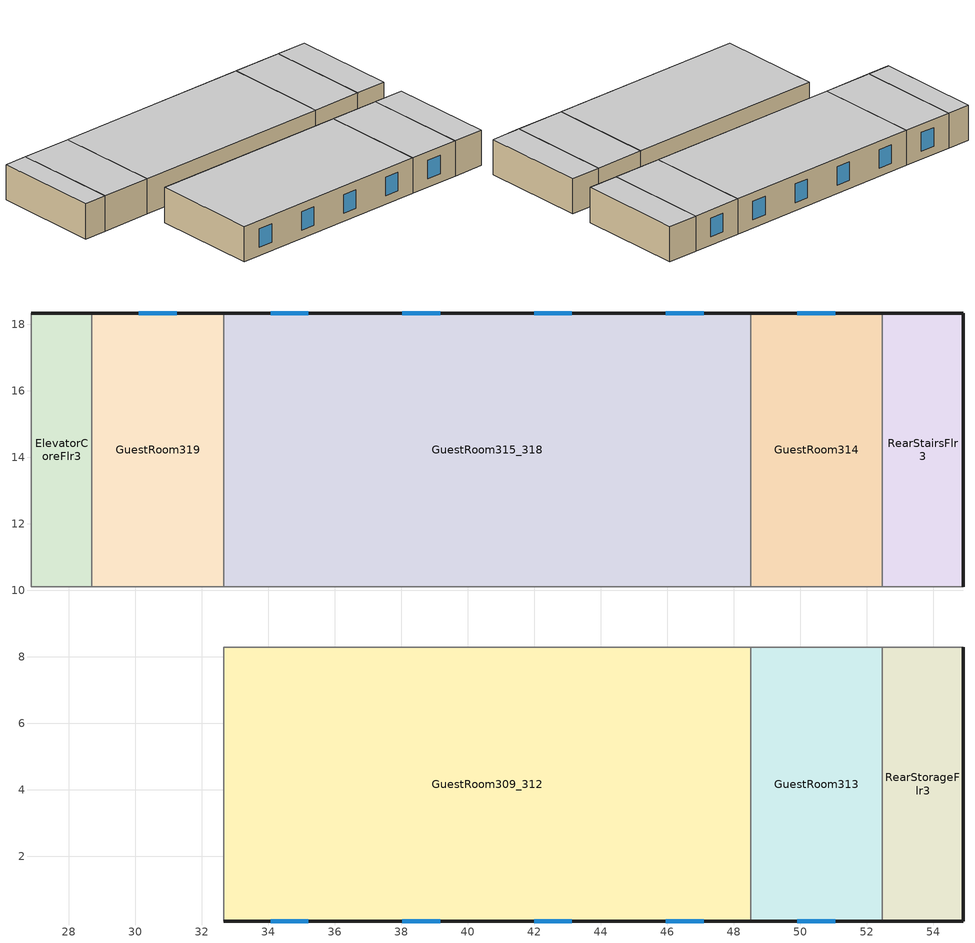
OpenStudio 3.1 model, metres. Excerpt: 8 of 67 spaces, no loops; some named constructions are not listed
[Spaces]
RearStairsFlr3
 floor to RearStairsFlr2 (NACM_Interior Floor): 54.91,18.34 54.91,10.11 52.47,10.11 52.47,18.34 z6.1
 wall outside (Base_CZ12-NonresMetalFrameWallU055): 54.91,10.11 54.91,18.34 52.47,18.34 z6.1:8.84
 wall to CorridorFlr3: 52.47,10.11 54.91,10.11 z6.1:8.84
 wall to GuestRoom314: 52.47,18.34 52.47,10.11 z6.1:8.84
 ceiling to RearStairsFlr4: 54.91,10.11 54.91,18.34 52.47,18.34 52.47,10.11 z8.84
GuestRoom309_312
 floor to GuestRoom209_212 (NACM_Interior Floor): 48.51,8.28 48.51,0.05 32.66,0.05 32.66,8.28 z6.1
 wall outside (Base_CZ12-ResMetalFrameWallU069): 32.66,0.05 48.51,0.05 z6.1:8.84
 wall to CorridorFlr3: 48.51,8.28 32.66,8.28 z6.1:8.84
 wall to GuestRoom306_308: 32.66,8.28 32.66,0.05 z6.1:8.84
 wall to GuestRoom313 (NACM_Interior Wall): 48.51,0.05 48.51,8.28 z6.1:8.84
 window (Base_AllCZ_FixedWinU36_Res): 34.07,0.05 35.21,0.05 / 38.04,0.05 39.18,0.05 / 42,0.05 43.14,0.05 / 45.96,0.05 47.1,0.05 z6.75:8.19
 ceiling to GuestRoom409_412: 48.51,0.05 48.51,8.28 32.66,8.28 32.66,0.05 z8.84
GuestRoom313
 floor to GuestRoom213 (NACM_Interior Floor): 52.47,8.28 52.47,0.05 48.51,0.05 48.51,8.28 z6.1
 wall outside (Base_CZ12-ResMetalFrameWallU069): 48.51,0.05 52.47,0.05 z6.1:8.84
 wall to CorridorFlr3: 52.47,8.28 48.51,8.28 z6.1:8.84
 wall to RearStorageFlr3 (NACM_Interior Wall): 52.47,0.05 52.47,8.28 z6.1:8.84
 window (Base_AllCZ_FixedWinU36_Res): 49.92,0.05 51.06,0.05 z6.75:8.19
 ceiling to GuestRoom413: 52.47,0.05 52.47,8.28 48.51,8.28 48.51,0.05 z8.84
RearStorageFlr3
 floor to RearStorageFlr2 (NACM_Interior Floor): 54.91,8.28 54.91,0.05 52.47,0.05 52.47,8.28 z6.1
 wall outside (Base_CZ12-NonresMetalFrameWallU055): 52.47,0.05 54.91,0.05 54.91,8.28 z6.1:8.84
 wall to CorridorFlr3: 54.91,8.28 52.47,8.28 z6.1:8.84
 ceiling to RearStorageFlr4: 54.91,0.05 54.91,8.28 52.47,8.28 52.47,0.05 z8.84
GuestRoom314
 floor to GuestRoom214 (NACM_Interior Floor): 52.47,18.34 52.47,10.11 48.51,10.11 48.51,18.34 z6.1
 wall outside (Base_CZ12-ResMetalFrameWallU069): 52.47,18.34 48.51,18.34 z6.1:8.84
 wall to CorridorFlr3: 48.51,10.11 52.47,10.11 z6.1:8.84
 wall to GuestRoom315_318 (NACM_Interior Wall): 48.51,18.34 48.51,10.11 z6.1:8.84
 window (Base_AllCZ_FixedWinU36_Res): 51.06,18.34 49.92,18.34 z6.75:8.19
 ceiling to GuestRoom414: 52.47,10.11 52.47,18.34 48.51,18.34 48.51,10.11 z8.84
GuestRoom315_318
 floor to GuestRoom215_218 (NACM_Interior Floor): 48.51,18.34 48.51,10.11 32.66,10.11 32.66,18.34 z6.1
 wall outside (Base_CZ12-ResMetalFrameWallU069): 48.51,18.34 32.66,18.34 z6.1:8.84
 wall to CorridorFlr3: 32.66,10.11 48.51,10.11 z6.1:8.84
 wall to GuestRoom319 (NACM_Interior Wall): 32.66,18.34 32.66,10.11 z6.1:8.84
 window (Base_AllCZ_FixedWinU36_Res): 47.1,18.34 45.96,18.34 / 43.14,18.34 42,18.34 / 39.18,18.34 38.04,18.34 / 35.21,18.34 34.07,18.34 z6.75:8.19
 ceiling to GuestRoom415_418: 48.51,10.11 48.51,18.34 32.66,18.34 32.66,10.11 z8.84
GuestRoom319
 floor to GuestRoom219 (NACM_Interior Floor): 32.66,18.34 32.66,10.11 28.7,10.11 28.7,18.34 z6.1
 wall outside (Base_CZ12-ResMetalFrameWallU069): 32.66,18.34 28.7,18.34 z6.1:8.84
 wall to CorridorFlr3: 28.7,10.11 32.66,10.11 z6.1:8.84
 wall to ElevatorCoreFlr3: 28.7,18.34 28.7,10.11 z6.1:8.84
 window (Base_AllCZ_FixedWinU36_Res): 31.25,18.34 30.11,18.34 z6.75:8.19
 ceiling to GuestRoom419: 32.66,10.11 32.66,18.34 28.7,18.34 28.7,10.11 z8.84
ElevatorCoreFlr3
 floor to ElevatorCoreFlr2 (NACM_Dropped Ceiling): 28.7,18.34 28.7,10.11 26.87,10.11 26.87,18.34 z6.1
 wall outside (Base_CZ12-NonresMetalFrameWallU055): 28.7,18.34 26.87,18.34 z6.1:8.84
 wall to CorridorFlr3: 26.87,18.34 26.87,10.11 28.7,10.11 z6.1:8.84
 ceiling to ElevatorCoreFlr4: 28.7,10.11 28.7,18.34 26.87,18.34 26.87,10.11 z8.84
[Schedule:Day]
GuestRoom219-RecptSch-da12; GuestRoom220_223-RecptSch-da12; GuestRoom224-RecptSch-da12; GuestRoom301-RecptSch-da12; GuestRoom302_305-RecptSch-da12; GuestRoom306_308-RecptSch-da12; GuestRoom309_312-RecptSch-da12; GuestRoom313-RecptSch-da12; GuestRoom314-RecptSch-da12; GuestRoom315_318-RecptSch-da12; GuestRoom319-RecptSch-da12; GuestRoom320_323-RecptSch-da12; GuestRoom324-RecptSch-da12; GuestRoom401-RecptSch-da12: 1, 0, 0.032084, 2, 0, 0.0292381, 3, 0, 0.0275189, 4, 0, 0.0273879, 5, 0, 0.0260526, 6, 0, 0.0279956, 7, 0, 0.0312037, 8, 0, 0.0338373, 9, 0, 0.0327075, 10, 0, 0.0322197, 11, 0, 0.0326593, 12, 0, 0.0320141, 13, 0, 0.0318441, 14, 0, 0.0328498, 15, 0, 0.0344155, 16, 0, 0.0361832, 17, 0, 0.0401524, 18, 0, 0.0446112, 19, 0, 0.0477817, 20, 0, 0.0497696, 21, 0, 0.0516488, 22, 0, 0.0514937, 23, 0, 0.0463369, 24, 0, 0.0393341
GuestRoom219-RecptSch-da13; GuestRoom220_223-RecptSch-da13; GuestRoom224-RecptSch-da13; GuestRoom301-RecptSch-da13; GuestRoom302_305-RecptSch-da13; GuestRoom306_308-RecptSch-da13; GuestRoom309_312-RecptSch-da13; GuestRoom313-RecptSch-da13; GuestRoom314-RecptSch-da13; GuestRoom315_318-RecptSch-da13; GuestRoom319-RecptSch-da13; GuestRoom320_323-RecptSch-da13; GuestRoom324-RecptSch-da13; GuestRoom401-RecptSch-da13: 1, 0, 0.0319928, 2, 0, 0.028824, 3, 0, 0.0276183, 4, 0, 0.0274183, 5, 0, 0.0261742, 6, 0, 0.0281172, 7, 0, 0.0319488, 8, 0, 0.0346636, 9, 0, 0.0329392, 10, 0, 0.031461, 11, 0, 0.0317006, 12, 0, 0.0317006, 13, 0, 0.0319751, 14, 0, 0.0326579, 15, 0, 0.0336703, 16, 0, 0.0344699, 17, 0, 0.0385406, 18, 0, 0.0439668, 19, 0, 0.0478823, 20, 0, 0.050606, 21, 0, 0.0529296, 22, 0, 0.0528759, 23, 0, 0.0470949, 24, 0, 0.0401019
GuestRoom219-RecptSch-da14; GuestRoom220_223-RecptSch-da14; GuestRoom224-RecptSch-da14; GuestRoom301-RecptSch-da14; GuestRoom302_305-RecptSch-da14; GuestRoom306_308-RecptSch-da14; GuestRoom309_312-RecptSch-da14; GuestRoom313-RecptSch-da14; GuestRoom314-RecptSch-da14; GuestRoom315_318-RecptSch-da14; GuestRoom319-RecptSch-da14; GuestRoom320_323-RecptSch-da14; GuestRoom324-RecptSch-da14; GuestRoom401-RecptSch-da14: 1, 0, 0.0334193, 2, 0, 0.0305088, 3, 0, 0.0287027, 4, 0, 0.0285919, 5, 0, 0.0271687, 6, 0, 0.0291794, 7, 0, 0.032445, 8, 0, 0.0352129, 9, 0, 0.0340751, 10, 0, 0.033572, 11, 0, 0.0340793, 12, 0, 0.0334219, 13, 0, 0.0332266, 14, 0, 0.0342999, 15, 0, 0.0358878, 16, 0, 0.0376778, 17, 0, 0.0417945, 18, 0, 0.0463887, 19, 0, 0.0496289, 20, 0, 0.0516613, 21, 0, 0.0535829, 22, 0, 0.05345, 23, 0, 0.0481054, 24, 0, 0.0408732
GuestRoom219-RecptSch-da15; GuestRoom220_223-RecptSch-da15; GuestRoom224-RecptSch-da15; GuestRoom301-RecptSch-da15; GuestRoom302_305-RecptSch-da15; GuestRoom306_308-RecptSch-da15; GuestRoom309_312-RecptSch-da15; GuestRoom313-RecptSch-da15; GuestRoom314-RecptSch-da15; GuestRoom315_318-RecptSch-da15; GuestRoom319-RecptSch-da15; GuestRoom320_323-RecptSch-da15; GuestRoom324-RecptSch-da15; GuestRoom401-RecptSch-da15: 1, 0, 0.0333077, 2, 0, 0.0300744, 3, 0, 0.0288142, 4, 0, 0.028592, 5, 0, 0.0272903, 6, 0, 0.0292909, 7, 0, 0.0332345, 8, 0, 0.0360918, 9, 0, 0.0342965, 10, 0, 0.0328031, 11, 0, 0.0330881, 12, 0, 0.0330881, 13, 0, 0.0333373, 14, 0, 0.0340777, 15, 0, 0.0351104, 16, 0, 0.0359201, 17, 0, 0.0401281, 18, 0, 0.045722, 19, 0, 0.0497396, 20, 0, 0.0525502, 21, 0, 0.0549062, 22, 0, 0.0548748, 23, 0, 0.0488837, 24, 0, 0.0417341
GuestRoom219-RecptSch-da16; GuestRoom220_223-RecptSch-da16; GuestRoom224-RecptSch-da16; GuestRoom301-RecptSch-da16; GuestRoom302_305-RecptSch-da16; GuestRoom306_308-RecptSch-da16; GuestRoom309_312-RecptSch-da16; GuestRoom313-RecptSch-da16; GuestRoom314-RecptSch-da16; GuestRoom315_318-RecptSch-da16; GuestRoom319-RecptSch-da16; GuestRoom320_323-RecptSch-da16; GuestRoom324-RecptSch-da16; GuestRoom401-RecptSch-da16: 1, 0, 0.034732, 2, 0, 0.0316842, 3, 0, 0.0298205, 4, 0, 0.0297097, 5, 0, 0.0282966, 6, 0, 0.0304123, 7, 0, 0.0339082, 8, 0, 0.0366762, 9, 0, 0.0353778, 10, 0, 0.0347041, 11, 0, 0.0351215, 12, 0, 0.0344641, 13, 0, 0.0343264, 14, 0, 0.0353321, 15, 0, 0.0370574, 16, 0, 0.0389624, 17, 0, 0.043264, 18, 0, 0.0481461, 19, 0, 0.0515691, 20, 0, 0.0537388, 21, 0, 0.0557756, 22, 0, 0.0555498, 23, 0, 0.0499628, 24, 0, 0.0424204
GuestRoom219-RecptSch-da17; GuestRoom220_223-RecptSch-da17; GuestRoom224-RecptSch-da17; GuestRoom301-RecptSch-da17; GuestRoom302_305-RecptSch-da17; GuestRoom306_308-RecptSch-da17; GuestRoom309_312-RecptSch-da17; GuestRoom313-RecptSch-da17; GuestRoom314-RecptSch-da17; GuestRoom315_318-RecptSch-da17; GuestRoom319-RecptSch-da17; GuestRoom320_323-RecptSch-da17; GuestRoom324-RecptSch-da17; GuestRoom401-RecptSch-da17: 1, 0, 0.0346205, 2, 0, 0.0312276, 3, 0, 0.0299421, 4, 0, 0.0297198, 5, 0, 0.0284182, 6, 0, 0.0305339, 7, 0, 0.0346756, 8, 0, 0.0375551, 9, 0, 0.0355891, 10, 0, 0.0339029, 11, 0, 0.0341303, 12, 0, 0.0341303, 13, 0, 0.0344371, 14, 0, 0.0351199, 15, 0, 0.0362678, 16, 0, 0.0371825, 17, 0, 0.0415855, 18, 0, 0.0474572, 19, 0, 0.0516697, 20, 0, 0.0546177, 21, 0, 0.0571212, 22, 0, 0.0569968, 23, 0, 0.0507632, 24, 0, 0.0432915
GuestRoom219-RecptSch-da18; GuestRoom220_223-RecptSch-da18; GuestRoom224-RecptSch-da18; GuestRoom301-RecptSch-da18; GuestRoom302_305-RecptSch-da18; GuestRoom306_308-RecptSch-da18; GuestRoom309_312-RecptSch-da18; GuestRoom313-RecptSch-da18; GuestRoom314-RecptSch-da18; GuestRoom315_318-RecptSch-da18; GuestRoom319-RecptSch-da18; GuestRoom320_323-RecptSch-da18; GuestRoom324-RecptSch-da18; GuestRoom401-RecptSch-da18: 1, 0, 0.0366367, 2, 0, 0.0334838, 3, 0, 0.0315947, 4, 0, 0.031484, 5, 0, 0.0299557, 6, 0, 0.0323017, 7, 0, 0.0361431, 8, 0, 0.0389839, 9, 0, 0.0372723, 10, 0, 0.0362685, 11, 0, 0.0367556, 12, 0, 0.0360881, 13, 0, 0.0358928, 14, 0, 0.0369461, 15, 0, 0.0387865, 16, 0, 0.0408067, 17, 0, 0.045479, 18, 0, 0.0508793, 19, 0, 0.0546002, 20, 0, 0.0568851, 21, 0, 0.059037, 22, 0, 0.0586961, 23, 0, 0.0526685, 24, 0, 0.0447432
GuestRoom219-RecptSch-da19; GuestRoom220_223-RecptSch-da19; GuestRoom224-RecptSch-da19; GuestRoom301-RecptSch-da19; GuestRoom302_305-RecptSch-da19; GuestRoom306_308-RecptSch-da19; GuestRoom309_312-RecptSch-da19; GuestRoom313-RecptSch-da19; GuestRoom314-RecptSch-da19; GuestRoom315_318-RecptSch-da19; GuestRoom319-RecptSch-da19; GuestRoom320_323-RecptSch-da19; GuestRoom324-RecptSch-da19; GuestRoom401-RecptSch-da19: 1, 0, 0.0365251, 2, 0, 0.0330594, 3, 0, 0.0317163, 4, 0, 0.0314941, 5, 0, 0.0300874, 6, 0, 0.0324233, 7, 0, 0.0369004, 8, 0, 0.039885, 9, 0, 0.0374736, 10, 0, 0.0354895, 11, 0, 0.0357544, 12, 0, 0.0357544, 13, 0, 0.0360035, 14, 0, 0.036744, 15, 0, 0.038007, 16, 0, 0.0390268, 17, 0, 0.0438328, 18, 0, 0.0502126, 19, 0, 0.0546907, 20, 0, 0.0577539, 21, 0, 0.0603725, 22, 0, 0.0601208, 23, 0, 0.0534468, 24, 0, 0.0456143
GuestRoom219-RecptSch-da20; GuestRoom220_223-RecptSch-da20; GuestRoom224-RecptSch-da20; GuestRoom301-RecptSch-da20; GuestRoom302_305-RecptSch-da20; GuestRoom306_308-RecptSch-da20; GuestRoom309_312-RecptSch-da20; GuestRoom313-RecptSch-da20; GuestRoom314-RecptSch-da20; GuestRoom315_318-RecptSch-da20; GuestRoom319-RecptSch-da20; GuestRoom320_323-RecptSch-da20; GuestRoom324-RecptSch-da20; GuestRoom401-RecptSch-da20: 1, 0, 0.0388912, 2, 0, 0.0356908, 3, 0, 0.0337342, 4, 0, 0.0336234, 5, 0, 0.0319224, 6, 0, 0.0344987, 7, 0, 0.0386279, 8, 0, 0.0416515, 9, 0, 0.039537, 10, 0, 0.0382655, 11, 0, 0.0388778, 12, 0, 0.0381901, 13, 0, 0.0378696, 14, 0, 0.039048, 15, 0, 0.0410036, 16, 0, 0.0431017, 17, 0, 0.048177, 18, 0, 0.0540379, 19, 0, 0.0580669, 20, 0, 0.0604094, 21, 0, 0.0626189, 22, 0, 0.0622204, 23, 0, 0.0557322, 24, 0, 0.0474685
GuestRoom219-RecptSch-da21; GuestRoom220_223-RecptSch-da21; GuestRoom224-RecptSch-da21; GuestRoom301-RecptSch-da21; GuestRoom302_305-RecptSch-da21; GuestRoom306_308-RecptSch-da21; GuestRoom309_312-RecptSch-da21; GuestRoom313-RecptSch-da21; GuestRoom314-RecptSch-da21; GuestRoom315_318-RecptSch-da21; GuestRoom319-RecptSch-da21; GuestRoom320_323-RecptSch-da21; GuestRoom324-RecptSch-da21; GuestRoom401-RecptSch-da21: 1, 0, 0.0387797, 2, 0, 0.0352564, 3, 0, 0.0338558, 4, 0, 0.0336335, 5, 0, 0.0320541, 6, 0, 0.0346203, 7, 0, 0.0393953, 8, 0, 0.0425425, 9, 0, 0.0397383, 10, 0, 0.0374662, 11, 0, 0.0378563, 12, 0, 0.0378563, 13, 0, 0.0379803, 14, 0, 0.0388359, 15, 0, 0.040214, 16, 0, 0.0413015, 17, 0, 0.0465307, 18, 0, 0.0533711, 19, 0, 0.0581575, 20, 0, 0.0612782, 21, 0, 0.0639544, 22, 0, 0.0636654, 23, 0, 0.0565105, 24, 0, 0.0483801
GuestRoom219-RecptSch-da22; GuestRoom220_223-RecptSch-da22; GuestRoom224-RecptSch-da22; GuestRoom301-RecptSch-da22; GuestRoom302_305-RecptSch-da22; GuestRoom306_308-RecptSch-da22; GuestRoom309_312-RecptSch-da22; GuestRoom313-RecptSch-da22; GuestRoom314-RecptSch-da22; GuestRoom315_318-RecptSch-da22; GuestRoom319-RecptSch-da22; GuestRoom320_323-RecptSch-da22; GuestRoom324-RecptSch-da22; GuestRoom401-RecptSch-da22: 1, 0, 0.0404943, 2, 0, 0.0371565, 3, 0, 0.0351302, 4, 0, 0.0350093, 5, 0, 0.0332609, 6, 0, 0.0360675, 7, 0, 0.0404845, 8, 0, 0.0436101, 9, 0, 0.04114, 10, 0, 0.0396927, 11, 0, 0.0403404, 12, 0, 0.0396628, 13, 0, 0.0392847, 14, 0, 0.0405207, 15, 0, 0.0425338, 16, 0, 0.0447591, 17, 0, 0.05019, 18, 0, 0.0565589, 19, 0, 0.0608101, 20, 0, 0.0632677, 21, 0, 0.0656146, 22, 0, 0.065101, 23, 0, 0.0582098, 24, 0, 0.0495493
GuestRoom219-RecptSch-da23; GuestRoom220_223-RecptSch-da23; GuestRoom224-RecptSch-da23; GuestRoom301-RecptSch-da23; GuestRoom302_305-RecptSch-da23; GuestRoom306_308-RecptSch-da23; GuestRoom309_312-RecptSch-da23; GuestRoom313-RecptSch-da23; GuestRoom314-RecptSch-da23; GuestRoom315_318-RecptSch-da23; GuestRoom319-RecptSch-da23; GuestRoom320_323-RecptSch-da23; GuestRoom324-RecptSch-da23; GuestRoom401-RecptSch-da23: 1, 0, 0.0403929, 2, 0, 0.0367322, 3, 0, 0.035274, 4, 0, 0.0350295, 5, 0, 0.0333825, 6, 0, 0.0361891, 7, 0, 0.0412741, 8, 0, 0.0444688, 9, 0, 0.0413837, 10, 0, 0.0388915, 11, 0, 0.0393391, 12, 0, 0.0393391, 13, 0, 0.0394055, 14, 0, 0.0403187, 15, 0, 0.0417443, 16, 0, 0.0429469, 17, 0, 0.0485114, 18, 0, 0.0558922, 19, 0, 0.0609107, 20, 0, 0.0641688, 21, 0, 0.06695, 22, 0, 0.0665378, 23, 0, 0.058988, 24, 0, 0.0504001
GuestRoom219-RecptSch-da24; GuestRoom220_223-RecptSch-da24; GuestRoom224-RecptSch-da24; GuestRoom301-RecptSch-da24; GuestRoom302_305-RecptSch-da24; GuestRoom306_308-RecptSch-da24; GuestRoom309_312-RecptSch-da24; GuestRoom313-RecptSch-da24; GuestRoom314-RecptSch-da24; GuestRoom315_318-RecptSch-da24; GuestRoom319-RecptSch-da24; GuestRoom320_323-RecptSch-da24; GuestRoom324-RecptSch-da24; GuestRoom401-RecptSch-da24: 1, 0, 0.0415414, 2, 0, 0.0381582, 3, 0, 0.0361339, 4, 0, 0.0360232, 5, 0, 0.034207, 6, 0, 0.0370712, 7, 0, 0.041661, 8, 0, 0.0448098, 9, 0, 0.0421972, 10, 0, 0.0406002, 11, 0, 0.0412802, 12, 0, 0.0406128, 13, 0, 0.0402447, 14, 0, 0.0414908, 15, 0, 0.0435615, 16, 0, 0.045812, 17, 0, 0.0514257, 18, 0, 0.0579774, 19, 0, 0.0623115, 20, 0, 0.0648267, 21, 0, 0.0672089, 22, 0, 0.0666377, 23, 0, 0.0595537, 24, 0, 0.0507347
GuestRoom219-RecptSch-da25; GuestRoom220_223-RecptSch-da25; GuestRoom224-RecptSch-da25; GuestRoom301-RecptSch-da25; GuestRoom302_305-RecptSch-da25; GuestRoom306_308-RecptSch-da25; GuestRoom309_312-RecptSch-da25; GuestRoom313-RecptSch-da25; GuestRoom314-RecptSch-da25; GuestRoom315_318-RecptSch-da25; GuestRoom319-RecptSch-da25; GuestRoom320_323-RecptSch-da25; GuestRoom324-RecptSch-da25: 1, 0, 0.0414298, 2, 0, 0.0377137, 3, 0, 0.0362555, 4, 0, 0.0360332, 5, 0, 0.0343185, 6, 0, 0.0371928, 7, 0, 0.0424384, 8, 0, 0.0457109, 9, 0, 0.0424186, 10, 0, 0.0398213, 11, 0, 0.040279, 12, 0, 0.040279, 13, 0, 0.0403555, 14, 0, 0.0412686, 15, 0, 0.0427619, 16, 0, 0.0440321, 17, 0, 0.0497593, 18, 0, 0.0573107, 19, 0, 0.0624222, 20, 0, 0.0657156, 21, 0, 0.0685544, 22, 0, 0.0680624, 23, 0, 0.0603319, 24, 0, 0.0515956
GuestRoom220_223-RecptSch-da1; GuestRoom224-RecptSch-da1; GuestRoom301-RecptSch-da1; GuestRoom302_305-RecptSch-da1; GuestRoom306_308-RecptSch-da1; GuestRoom309_312-RecptSch-da1; GuestRoom313-RecptSch-da1; GuestRoom314-RecptSch-da1; GuestRoom315_318-RecptSch-da1; GuestRoom319-RecptSch-da1; GuestRoom320_323-RecptSch-da1; GuestRoom324-RecptSch-da1; GuestRoom401-RecptSch-da1: 1, 0, 0.0411457, 2, 0, 0.0377979, 3, 0, 0.0357493, 4, 0, 0.0356285, 5, 0, 0.0338103, 6, 0, 0.0366068, 7, 0, 0.0412189, 8, 0, 0.044402, 9, 0, 0.0418036, 10, 0, 0.0402886, 11, 0, 0.0409262, 12, 0, 0.0402365, 13, 0, 0.0398907, 14, 0, 0.0411267, 15, 0, 0.0431975, 16, 0, 0.0454026, 17, 0, 0.0510283, 18, 0, 0.0575447, 19, 0, 0.0618535, 20, 0, 0.064391, 21, 0, 0.0667853, 22, 0, 0.0662241, 23, 0, 0.0591957, 24, 0, 0.0504079
GuestRoom220_223-RecptSch-da2; GuestRoom224-RecptSch-da2; GuestRoom301-RecptSch-da2; GuestRoom302_305-RecptSch-da2; GuestRoom306_308-RecptSch-da2; GuestRoom309_312-RecptSch-da2; GuestRoom313-RecptSch-da2; GuestRoom314-RecptSch-da2; GuestRoom315_318-RecptSch-da2; GuestRoom319-RecptSch-da2; GuestRoom320_323-RecptSch-da2; GuestRoom324-RecptSch-da2; GuestRoom401-RecptSch-da2: 1, 0, 0.0410443, 2, 0, 0.0373514, 3, 0, 0.035881, 4, 0, 0.0356588, 5, 0, 0.0339541, 6, 0, 0.0367607, 7, 0, 0.0420084, 8, 0, 0.045293, 9, 0, 0.0420251, 10, 0, 0.0394875, 11, 0, 0.0399129, 12, 0, 0.0399129, 13, 0, 0.0400116, 14, 0, 0.0409247, 15, 0, 0.0424079, 16, 0, 0.0436105, 17, 0, 0.0493276, 18, 0, 0.0568558, 19, 0, 0.0619542, 20, 0, 0.0652597, 21, 0, 0.0681207, 22, 0, 0.0676731, 23, 0, 0.059986, 24, 0, 0.0512486
GuestRoom220_223-RecptSch-da3; GuestRoom224-RecptSch-da3; GuestRoom301-RecptSch-da3; GuestRoom302_305-RecptSch-da3; GuestRoom306_308-RecptSch-da3; GuestRoom309_312-RecptSch-da3; GuestRoom313-RecptSch-da3; GuestRoom314-RecptSch-da3; GuestRoom315_318-RecptSch-da3; GuestRoom319-RecptSch-da3; GuestRoom320_323-RecptSch-da3; GuestRoom324-RecptSch-da3; GuestRoom401-RecptSch-da3: 1, 0, 0, 2, 0, 0, 3, 0, 0, 4, 0, 0, 5, 0, 0, 6, 0, 0, 7, 0, 0, 8, 0, 0, 9, 0, 0, 10, 0, 0, 11, 0, 0, 12, 0, 0, 13, 0, 0, 14, 0, 0, 15, 0, 0, 16, 0, 0, 17, 0, 0, 18, 0, 0, 19, 0, 0, 20, 0, 0, 21, 0, 0, 22, 0, 0, 23, 0, 0, 24, 0, 0
GuestRoom220_223-RecptSch-da4; GuestRoom224-RecptSch-da4; GuestRoom301-RecptSch-da4; GuestRoom302_305-RecptSch-da4; GuestRoom306_308-RecptSch-da4; GuestRoom309_312-RecptSch-da4; GuestRoom313-RecptSch-da4; GuestRoom314-RecptSch-da4; GuestRoom315_318-RecptSch-da4; GuestRoom319-RecptSch-da4; GuestRoom320_323-RecptSch-da4; GuestRoom324-RecptSch-da4; GuestRoom401-RecptSch-da4: 1, 0, 0.0380122, 2, 0, 0.0348188, 3, 0, 0.032845, 4, 0, 0.0327039, 5, 0, 0.0310433, 6, 0, 0.0337247, 7, 0, 0.0379691, 8, 0, 0.0409503, 9, 0, 0.0386378, 10, 0, 0.0371583, 11, 0, 0.0377505, 12, 0, 0.0370831, 13, 0, 0.0367525, 14, 0, 0.0379209, 15, 0, 0.0399118, 16, 0, 0.042027, 17, 0, 0.0471852, 18, 0, 0.0532459, 19, 0, 0.0573697, 20, 0, 0.0597476, 21, 0, 0.061962, 22, 0, 0.0614938, 23, 0, 0.0549157, 24, 0, 0.0467282
GuestRoom220_223-RecptSch-da5; GuestRoom224-RecptSch-da5; GuestRoom301-RecptSch-da5; GuestRoom302_305-RecptSch-da5; GuestRoom306_308-RecptSch-da5; GuestRoom309_312-RecptSch-da5; GuestRoom313-RecptSch-da5; GuestRoom314-RecptSch-da5; GuestRoom315_318-RecptSch-da5; GuestRoom319-RecptSch-da5; GuestRoom320_323-RecptSch-da5; GuestRoom324-RecptSch-da5; GuestRoom401-RecptSch-da5: 1, 0, 0.037931, 2, 0, 0.0344248, 3, 0, 0.0329767, 4, 0, 0.0327544, 5, 0, 0.031185, 6, 0, 0.0338564, 7, 0, 0.0387264, 8, 0, 0.0417786, 9, 0, 0.0388594, 10, 0, 0.0364098, 11, 0, 0.036802, 12, 0, 0.036802, 13, 0, 0.0368937, 14, 0, 0.0377492, 15, 0, 0.0391545, 16, 0, 0.0402895, 17, 0, 0.0455712, 18, 0, 0.0526014, 19, 0, 0.0574502, 20, 0, 0.0605537, 21, 0, 0.0632348, 22, 0, 0.0628457, 23, 0, 0.0556636, 24, 0, 0.0474351
GuestRoom220_223-RecptSch-da6; GuestRoom224-RecptSch-da6; GuestRoom301-RecptSch-da6; GuestRoom302_305-RecptSch-da6; GuestRoom306_308-RecptSch-da6; GuestRoom309_312-RecptSch-da6; GuestRoom313-RecptSch-da6; GuestRoom314-RecptSch-da6; GuestRoom315_318-RecptSch-da6; GuestRoom319-RecptSch-da6; GuestRoom320_323-RecptSch-da6; GuestRoom324-RecptSch-da6; GuestRoom401-RecptSch-da6: 1, 0, 0.0364152, 2, 0, 0.033337, 3, 0, 0.0314904, 4, 0, 0.0313594, 5, 0, 0.0297463, 6, 0, 0.0321974, 7, 0, 0.0361539, 8, 0, 0.0390776, 9, 0, 0.0370408, 10, 0, 0.0358693, 11, 0, 0.0364615, 12, 0, 0.0358164, 13, 0, 0.0354636, 14, 0, 0.0366319, 15, 0, 0.0384501, 16, 0, 0.0404279, 17, 0, 0.0453305, 18, 0, 0.050951, 19, 0, 0.0547546, 20, 0, 0.0569951, 21, 0, 0.0591268, 22, 0, 0.0587514, 23, 0, 0.0525885, 24, 0, 0.0446958
GuestRoom220_223-RecptSch-da7; GuestRoom224-RecptSch-da7; GuestRoom301-RecptSch-da7; GuestRoom302_305-RecptSch-da7; GuestRoom306_308-RecptSch-da7; GuestRoom309_312-RecptSch-da7; GuestRoom313-RecptSch-da7; GuestRoom314-RecptSch-da7; GuestRoom315_318-RecptSch-da7; GuestRoom319-RecptSch-da7; GuestRoom320_323-RecptSch-da7; GuestRoom324-RecptSch-da7; GuestRoom401-RecptSch-da7: 1, 0, 0.036324, 2, 0, 0.0329329, 3, 0, 0.0316221, 4, 0, 0.0313999, 5, 0, 0.029878, 6, 0, 0.0323291, 7, 0, 0.0369112, 8, 0, 0.039916, 9, 0, 0.0372624, 10, 0, 0.0351107, 11, 0, 0.0355029, 12, 0, 0.0355029, 13, 0, 0.0355946, 14, 0, 0.0364501, 15, 0, 0.0376928, 16, 0, 0.0387127, 17, 0, 0.0437065, 18, 0, 0.0502842, 19, 0, 0.0548452, 20, 0, 0.0578436, 21, 0, 0.0603976, 22, 0, 0.0601357, 23, 0, 0.0533465, 24, 0, 0.0454756
GuestRoom220_223-RecptSch-da8; GuestRoom224-RecptSch-da8; GuestRoom301-RecptSch-da8; GuestRoom302_305-RecptSch-da8; GuestRoom306_308-RecptSch-da8; GuestRoom309_312-RecptSch-da8; GuestRoom313-RecptSch-da8; GuestRoom314-RecptSch-da8; GuestRoom315_318-RecptSch-da8; GuestRoom319-RecptSch-da8; GuestRoom320_323-RecptSch-da8; GuestRoom324-RecptSch-da8; GuestRoom401-RecptSch-da8: 1, 0, 0.0356183, 2, 0, 0.0325726, 3, 0, 0.0306958, 4, 0, 0.0305749, 5, 0, 0.0291043, 6, 0, 0.0313452, 7, 0, 0.0350138, 8, 0, 0.0378151, 9, 0, 0.0362619, 10, 0, 0.0354911, 11, 0, 0.0360085, 12, 0, 0.0353611, 13, 0, 0.0351759, 14, 0, 0.0362492, 15, 0, 0.0380099, 16, 0, 0.0399028, 17, 0, 0.0444225, 18, 0, 0.0495722, 19, 0, 0.053078, 20, 0, 0.0552831, 21, 0, 0.0573674, 22, 0, 0.0570295, 23, 0, 0.0512365, 24, 0, 0.0435762
GuestRoom220_223-RecptSch-da9; GuestRoom224-RecptSch-da9; GuestRoom301-RecptSch-da9; GuestRoom302_305-RecptSch-da9; GuestRoom306_308-RecptSch-da9; GuestRoom309_312-RecptSch-da9; GuestRoom313-RecptSch-da9; GuestRoom314-RecptSch-da9; GuestRoom315_318-RecptSch-da9; GuestRoom319-RecptSch-da9; GuestRoom320_323-RecptSch-da9; GuestRoom324-RecptSch-da9; GuestRoom401-RecptSch-da9: 1, 0, 0.0355169, 2, 0, 0.0321382, 3, 0, 0.0308073, 4, 0, 0.0305851, 5, 0, 0.0292158, 6, 0, 0.0314567, 7, 0, 0.0357912, 8, 0, 0.0386939, 9, 0, 0.0364935, 10, 0, 0.0347324, 11, 0, 0.0350375, 12, 0, 0.0350375, 13, 0, 0.0352968, 14, 0, 0.0360372, 15, 0, 0.0372325, 16, 0, 0.0381572, 17, 0, 0.0427784, 18, 0, 0.0489055, 19, 0, 0.0531887, 20, 0, 0.0561619, 21, 0, 0.0586684, 22, 0, 0.0584542, 23, 0, 0.0519824, 24, 0, 0.0443966
GuestRoom220_223-RecptSch-da10; GuestRoom224-RecptSch-da10; GuestRoom301-RecptSch-da10; GuestRoom302_305-RecptSch-da10; GuestRoom306_308-RecptSch-da10; GuestRoom309_312-RecptSch-da10; GuestRoom313-RecptSch-da10; GuestRoom314-RecptSch-da10; GuestRoom315_318-RecptSch-da10; GuestRoom319-RecptSch-da10; GuestRoom320_323-RecptSch-da10; GuestRoom324-RecptSch-da10; GuestRoom401-RecptSch-da10: 1, 0, 0.0333694, 2, 0, 0.0304358, 3, 0, 0.0286964, 4, 0, 0.0285654, 5, 0, 0.0271625, 6, 0, 0.0291731, 7, 0, 0.0325539, 8, 0, 0.0352753, 9, 0, 0.0340231, 10, 0, 0.0334704, 11, 0, 0.0339402, 12, 0, 0.0333152, 13, 0, 0.0331653, 14, 0, 0.0341911, 15, 0, 0.0358144, 16, 0, 0.0376396, 17, 0, 0.0418017, 18, 0, 0.0464332, 19, 0, 0.0496885, 20, 0, 0.051734, 21, 0, 0.0536809, 22, 0, 0.0534582, 23, 0, 0.0480682, 24, 0, 0.0408627
GuestRoom220_223-RecptSch-da11; GuestRoom224-RecptSch-da11; GuestRoom301-RecptSch-da11; GuestRoom302_305-RecptSch-da11; GuestRoom306_308-RecptSch-da11; GuestRoom309_312-RecptSch-da11; GuestRoom313-RecptSch-da11; GuestRoom314-RecptSch-da11; GuestRoom315_318-RecptSch-da11; GuestRoom319-RecptSch-da11; GuestRoom320_323-RecptSch-da11; GuestRoom324-RecptSch-da11; GuestRoom401-RecptSch-da11: 1, 0, 0.0332781, 2, 0, 0.0300015, 3, 0, 0.0287857, 4, 0, 0.0285857, 5, 0, 0.027264, 6, 0, 0.0292847, 7, 0, 0.0333191, 8, 0, 0.0361218, 9, 0, 0.0342749, 10, 0, 0.0327319, 11, 0, 0.0330017, 12, 0, 0.0330017, 13, 0, 0.0332963, 14, 0, 0.0339791, 15, 0, 0.0350491, 16, 0, 0.0359264, 17, 0, 0.0401697, 18, 0, 0.0457887, 19, 0, 0.0498093, 20, 0, 0.0526007, 21, 0, 0.0549819, 22, 0, 0.0548403, 23, 0, 0.0488363, 24, 0, 0.0416203
